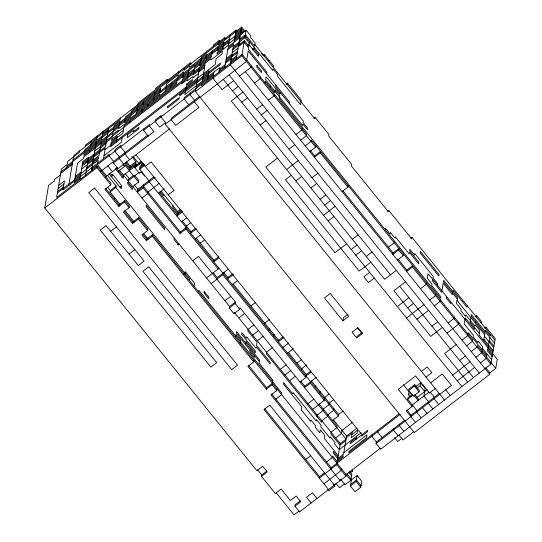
<?xml version="1.0" encoding="UTF-8"?>
<svg xmlns="http://www.w3.org/2000/svg" width="542" height="542" viewBox="0 0 542 542"><rect width="100%" height="100%" fill="white"/><g stroke="black" fill="none" stroke-linecap="round" stroke-linejoin="round"><path stroke-width="0.81" d="M380.328 448.241L346.189 474.609L345.938 476.113L299.563 511.933L294.95 506.221L300.749 501.743L296.135 496.032L290.336 500.51L281.115 489.087L275.322 493.559L261.488 476.425L267.281 471.953L262.674 466.242L256.874 470.713L44.749 207.999L48.57 185.391L54.363 180.92L54.62 179.409L60.419 174.93M66.47 168.948L66.978 165.933L101.76 139.07L102.526 134.552L108.319 130.073M68.699 185.567L73.793 155.432L120.168 119.613L120.426 118.109M79.593 150.954L79.335 152.458L67.743 161.414L67.235 164.429L61.436 168.908L56.592 197.539L97.174 166.198L111.008 183.332L110.751 184.836L104.958 189.314L118.793 206.448L124.585 201.97L124.843 200.465L129.45 206.177L129.199 207.681L123.4 212.159L132.621 223.582L138.42 219.103L138.677 217.599L147.898 229.022L147.641 230.526L141.848 235.004L146.455 240.716L152.255 236.237L152.512 234.733L350.803 480.32L345.003 484.792L340.396 479.081M79.782 179.626L82.838 161.543L88.637 157.065L85.582 175.154M84.627 150.994L84.877 149.49L224.002 42.039L222.728 49.573M85.392 146.475L85.643 144.971L224.767 37.52L225.79 38.787M89.403 152.546L89.654 151.042M90.419 146.516L90.934 143.508L96.727 139.03L97.235 136.015M91.185 141.997L91.442 140.493M91.374 170.676L96.219 142.045M44.749 207.999L96.916 167.702L97.174 166.198M100.995 143.589L101.252 142.085M102.777 133.041L103.034 131.537M103.481 158.704L105.263 148.156L82.079 166.069M107.811 133.088L105.521 146.652L82.33 164.558M108.068 131.584L108.576 128.569M113.61 128.61L112.844 133.129L83.861 155.52L84.112 154.009L118.894 127.146M113.861 127.106L114.118 125.595L119.918 121.117L119.403 124.132M116.347 142.214L117.37 136.191L111.571 140.669L111.828 139.159L123.42 130.202M118.129 131.665L118.386 130.161L112.587 134.64L112.079 137.654L94.687 151.083M119.152 125.642L118.644 128.657L176.611 83.881L176.868 82.377L124.694 122.668L125.71 116.645L160.493 89.782M169.517 128.867L117.987 168.664L113.38 162.952L113.63 161.448L109.023 155.737L109.274 154.226L62.899 190.046L64.43 181.001L58.631 185.479M110.995 176.794L112.282 175.798L112.54 174.287L121.76 185.71L121.252 188.724L108.956 173.494M120.324 204.707L110.073 192.01L110.331 190.506L116.13 186.028L107.418 175.242M122.146 137.743L121.381 142.261L103.989 155.69M110.073 192.01L115.873 187.532L116.13 186.028M118.42 172.464L118.678 170.96L124.477 166.482L124.728 164.971L138.562 182.105L132.763 186.583M114.43 199.232L114.687 197.722M129.728 122.716L129.978 121.205M131.001 115.182L130.744 116.686L113.353 130.121M131.252 113.671L131.767 110.656L160.75 88.271L159.985 92.79M116.117 167.783L123.291 176.672L123.034 178.176L115.351 168.657M118.793 206.448L119.044 204.944L124.843 200.465M136.286 113.718L136.543 112.208L159.727 94.301L159.477 95.805M136.794 110.704L138.068 103.17L190.242 62.872L191.265 64.146M129.342 170.683L129.592 169.179L135.392 164.7L136.415 165.974M125.751 162.593L129.85 167.674L130.107 166.164L135.9 161.685L131.801 156.611M141.577 112.255L142.085 109.24M142.851 104.721L143.359 101.706M142.072 171.435L139.49 173.426L134.883 167.715L135.392 164.7M129.85 167.674L135.649 163.196L135.9 161.685M148.156 136.089L143.549 130.378L143.799 128.874M147.627 106.266L147.878 104.762M149.409 95.717L149.667 94.213M154.036 176.712L148.881 180.689L139.66 169.267L140.168 166.252L143.393 163.765M134.883 167.715L140.676 163.237L140.934 161.733L142.986 164.267M138.562 182.105L138.82 180.601L134.721 175.527M332.497 420.477L338.296 415.999L149.226 181.834L149.484 180.33L137.885 189.28L137.377 192.295L143.176 187.817L143.684 184.808M132.621 223.582L132.878 222.078L138.677 217.599M153.42 101.794L154.185 97.269M154.443 95.765L154.951 92.75M155.459 89.735L155.717 88.231L167.309 79.274L168.332 80.541M165.269 91.327L165.527 89.823L188.711 71.917M165.777 88.319L166.543 83.793L178.142 74.843L177.884 76.347L183.684 71.869L182.661 77.899L211.644 55.514L211.394 57.018L199.795 65.975L200.052 64.471M167.058 80.785L167.309 79.274M171.069 86.855L171.834 82.33M265.153 82.824L265.404 81.32L274.631 92.743L275.14 89.728L279.753 95.439L279.238 98.454L440.639 298.344L440.897 296.84L431.676 285.417L431.927 283.913L427.32 278.202L428.085 273.676L497.251 359.346L495.727 368.391L489.927 372.869L489.67 374.373L414.312 432.577L165.296 124.165L165.547 122.661L160.94 116.95L161.191 115.439L155.398 119.918L155.141 121.428L159.755 127.14L165.547 122.661M146.455 240.716L146.97 237.701M177.119 80.866L177.627 77.858M178.393 73.333L178.65 71.829M181.895 82.418L181.645 83.929L187.437 79.45L187.186 80.954L192.979 76.476L192.728 77.987L198.521 73.509M182.153 80.914L182.41 79.403L194.002 70.453M184.192 68.854L183.934 70.365L189.734 65.887L189.476 67.391L206.868 53.963L206.102 58.482M163.826 194.449L163.569 195.953L159.985 191.516M186.163 86.984L184.89 94.518L219.673 67.655L218.907 72.174M187.695 77.94L188.968 70.406M189.985 64.383L190.242 62.872M190.174 93.055L189.924 94.565L194.531 100.277L194.28 101.781L198.894 107.492L175.703 125.398L171.089 119.687L171.347 118.183L199.686 96.293M194.253 68.942L193.237 74.972L204.829 66.016M194.768 65.928L194.51 67.438L240.885 31.619L242.423 33.523M173.047 205.872L172.796 207.376L178.426 214.361M444.481 400.003L195.466 91.591L199.544 67.479M200.31 62.96L201.326 56.93L236.109 30.067L237.132 31.341M181.658 211.116L177.153 214.598L176.895 216.102L182.695 211.624M180.235 209.591L177.661 211.583L177.403 213.087L181.272 210.106M174.267 237.985L174.016 239.496L178.623 245.208L178.88 243.697L177.593 244.693M201.773 84.098L201.516 85.609L242.091 54.268L306.657 134.226L306.399 135.73L300.6 140.209M202.281 81.09L205.086 64.512L100.744 145.1L98.956 155.649L81.564 169.077M205.337 63.008L205.594 61.497M180.066 233.507L180.323 232.003L186.116 227.525L185.865 229.036L180.066 233.507L143.176 187.817M207.566 79.627L208.589 73.597M208.839 72.093L209.097 70.582L203.297 75.06M211.902 54.004L212.41 50.995M213.175 46.47L213.433 44.966L219.225 40.487L220.248 41.754M213.873 72.133L212.857 78.163L222.078 89.586L233.67 80.629M218.209 46.517L217.444 51.036L229.036 42.08M219.225 40.487L218.46 45.006L241.651 27.1L245.235 31.544M195.493 228.25L190.987 231.732L190.73 233.236L196.529 228.758M224.517 39.024L224.767 37.52M184.788 274.713L185.303 271.698L194.524 283.12L194.016 286.135M224.706 67.703L228.019 48.109L233.812 43.631L230.248 64.728L479.263 373.14M230.309 34.546L228.27 46.605L239.869 37.649M189.402 280.424L189.659 278.913L115.873 187.532M234.069 42.127L236.109 30.067M236.298 58.746L241.651 27.1M198.623 291.847L198.88 290.336L281.887 393.14L281.63 394.651L275.837 399.122M195.466 91.591L241.84 55.779L244.388 40.704L249.002 46.416L249.252 44.911L258.48 56.334L258.73 54.823L254.123 49.112L254.374 47.608L252.443 49.098M233.304 46.646L244.896 37.689L246.17 30.156L250.783 35.867L250.526 37.378L255.14 43.089L254.632 46.104L245.411 34.681L239.611 39.153M247.579 44.898L249.51 43.401L249.767 41.897M218.548 256.806L214.043 260.289L213.785 261.793L218.941 257.816M251.319 65.69L251.061 67.201L239.469 76.151M206.549 277.965L218.141 269.015L218.399 267.504M211.163 283.676L222.755 274.726L223.013 273.215M260.539 77.113L260.282 78.624L254.489 83.095M264.11 56.016L264.361 54.512L273.588 65.934L273.331 67.438M232.382 273.94L227.877 277.423L227.62 278.927L233.419 274.448M266.678 73.787L266.935 72.276L248.487 49.43L248.744 47.926L244.13 42.215L238.338 46.693M268.717 61.727L268.974 60.223M324.733 472.638L319.577 476.614L319.326 478.119L336.711 464.69L340.281 443.593L346.081 439.115L240.018 307.754L239.76 309.265L233.961 313.743L229.354 308.032L229.605 306.521L235.404 302.043L198.514 256.352L192.715 260.831M270.018 87.032L270.275 85.521M229.354 308.032L235.147 303.554L235.404 302.043M274.374 94.247L274.117 95.751L268.324 100.229M275.905 85.209L275.648 86.713L303.317 120.981L303.066 122.485L307.673 128.197L307.422 129.707L302.809 123.996L302.551 125.5L265.661 79.809L266.169 76.795L280.004 93.929L280.261 92.425M235.519 337.537L236.027 334.522L240.634 340.234L240.126 343.249M287.165 84.572L287.423 83.068L301.257 100.202L300.492 104.721L277.436 76.165L277.687 74.66L273.073 68.949L272.822 70.453L245.153 36.185L239.354 40.664M245.506 344.434L246.014 341.426L255.235 352.849L255.492 351.338L241.657 334.204L241.915 332.7L246.522 338.411L246.779 336.9L256 348.323L256.258 346.819L270.092 363.953L270.343 362.442L256.508 345.308L257.023 342.3L247.796 330.877L248.053 329.367L253.852 324.888M289.482 103.847L289.74 102.336L248.236 50.941L246.454 61.49L165.296 124.165M250.113 350.146L249.862 351.656L254.469 357.368L254.726 355.857M259.34 361.568L236.278 333.012L236.536 331.508L259.591 360.064L259.083 363.079L272.917 380.213L272.152 384.732L266.359 389.21L247.911 366.365L253.71 361.887L253.961 360.383M264.516 324.617L264.767 323.113L269.279 319.631M302.043 128.515L301.786 130.019L295.993 134.497M269.123 330.329L269.381 328.825M273.737 336.04L273.988 334.536M266.359 389.21L266.61 387.699L272.409 383.228M494.934 340.071L411.934 237.274L411.676 238.778L388.621 210.221L388.363 211.726L351.473 166.035L351.724 164.531L328.669 135.974L328.926 134.47L315.092 117.336L314.834 118.84L254.882 44.593M283.114 336.765L278.602 340.247L278.344 341.751L284.143 337.273M309.828 151.631L315.62 147.153L315.878 145.649M314.692 155.839L314.435 157.343L320.234 152.864L320.491 151.36L314.692 155.839L310.078 150.127M261.488 476.425L261.739 474.921L266.894 470.944M340.139 480.591L270.966 394.922L276.766 390.443L277.023 388.939M301.406 370.308L301.657 368.804L306.813 364.82M299.963 382.002L305.763 377.523L306.271 374.515L310.783 371.033M316.426 377.252L304.828 386.209L304.577 387.713L310.37 383.235L310.627 381.731M342.104 191.611L347.903 187.132L348.16 185.628M294.95 506.221L295.207 504.71L300.356 500.733M315.241 387.442L315.491 385.938M319.848 393.153L320.105 391.649M316.968 416.541L317.226 415.036L323.018 410.558L323.276 409.054L329.075 404.576L329.326 403.072L333.838 399.589M312.612 409.325L324.204 400.369L324.719 397.361L329.224 393.878M342.903 320.817L348.696 316.338L330.254 293.493L324.455 297.971L342.903 320.817L343.411 317.802L347.917 314.319M333.94 408.783L333.682 410.287L327.89 414.766L327.632 416.27L321.84 420.748L321.582 422.252L266.244 353.723L266.501 352.212L272.294 347.734M338.296 415.999L338.554 414.494L343.059 411.012M330.918 469.169L331.169 467.658L400.091 414.434M356.738 337.951L362.53 333.472L357.923 327.761L352.124 332.239L356.738 337.951L356.988 336.447L362.144 332.463M327.863 489.419L328.892 490.693L334.685 486.215L334.942 484.704M356.893 428.146L346.589 436.1L343.533 454.182L337.734 458.661L333.12 452.949L333.377 451.445L337.991 457.157M341.582 468.898L341.325 470.402L323.933 483.83M385.308 229.808L385.558 228.304L390.172 234.015L390.423 232.511L395.037 238.223L395.294 236.712L409.129 253.846L409.379 252.342L418.607 263.764L418.858 262.253L409.637 250.831L409.894 249.327L414.501 255.038L414.759 253.527L433.2 276.373L432.95 277.883L437.557 283.595L437.306 285.099M352.388 431.622L352.131 433.133L346.331 437.611M356.141 439.203L356.656 436.188M350.803 480.32L351.826 474.291L349.258 471.113M350.403 472.766L352.334 471.276L352.585 469.772M350.383 485.984L351.399 479.955L357.198 475.483L361.812 481.194L360.789 487.217L354.996 491.696L350.383 485.984L356.182 481.506L357.198 475.483M394.529 241.231L394.271 242.741L388.478 247.22M393.086 252.931L392.835 254.435L398.627 249.957L398.885 248.453L393.086 252.931L342.876 190.737M372.002 434.813L371.751 436.324L376.365 442.035L376.107 443.539L380.721 449.25L490.856 364.183L495.192 338.567L485.971 327.144L484.683 328.14M397.442 260.146L403.241 255.668L403.499 254.164M377.801 430.334L377.544 431.845L382.157 437.557M406.92 270.065L406.669 271.569L412.462 267.091L412.719 265.587L406.92 270.065L398.214 259.272M393.749 428.6L393.499 430.104L398.106 435.815M399.549 424.122L399.291 425.633L403.905 431.344M426.554 282.721L426.297 284.225L420.504 288.703M408.648 390.586L408.905 389.081L414.698 384.603L419.312 390.315L419.054 391.825L413.261 396.297L408.648 390.586L414.447 386.114L414.698 384.603M421.297 417.909L416.683 412.198L416.94 410.694L407.719 399.271L407.97 397.76L412.482 394.278M410.016 396.649L408.478 394.745L408.993 391.737L403.356 384.752M432.692 279.387L432.441 280.898L441.662 292.321L443.193 283.276L452.414 294.699L452.672 293.195M415.497 422.387L406.276 410.965L412.076 406.486L412.327 404.982L429.074 392.049M410.89 416.676L411.141 415.172L439.481 393.282M416.852 388.282L420.077 385.796L420.585 382.781L425.199 388.492L423.919 396.026L428.532 401.737L428.282 403.248L432.889 408.959M435.775 294.143L435.524 295.647L429.725 300.126M440.389 299.855L440.131 301.359L434.338 305.837M422.74 406.215L422.482 407.719L427.096 413.431M446.527 296.521L446.276 298.032L450.883 303.744L451.14 302.233M452.922 291.684L453.18 290.18L467.014 307.314L467.265 305.803M454.223 316.989L453.966 318.493L448.173 322.971M458.83 322.7L458.579 324.204L446.987 333.161M470.863 317.544L470.097 322.063L479.318 333.486M474.704 327.774L474.453 329.285L465.226 317.863L464.209 323.892L473.43 335.315L473.18 336.819L477.787 342.53L478.044 341.026L482.658 346.738L482.143 349.746M475.469 323.256L475.727 321.752M476.493 317.226L476.743 315.722L481.357 321.433L481.1 322.937M481.892 351.257L481.635 352.761L475.835 357.239M483.674 340.708L484.948 333.174L471.113 316.04L471.371 314.529L494.426 343.086M485.205 331.663L485.456 330.159L490.07 335.871L490.327 334.36M485.713 328.648L485.971 327.144M487.014 353.953L486.249 358.472L480.449 362.95M489.812 337.375L487.522 350.938L492.136 356.65M235.601 33.082L241.393 28.604L243.954 31.782M73.028 159.951L229.544 39.071M235.343 34.593L241.143 30.115L243.189 32.656M60.928 171.916L72.52 162.966M234.835 37.608L240.628 33.13L241.657 34.397M60.67 173.426L72.269 164.47M222.986 48.069L217.186 52.54L216.935 54.051L228.528 45.094M228.785 43.59L246.17 30.156M106.794 139.118L83.603 157.024L83.353 158.528L77.553 163.006L74.24 182.6L80.04 178.122M234.327 40.616L240.12 36.145M100.229 148.115L106.029 143.637M198.778 72.005L204.578 67.526M227.762 49.613L233.561 45.142M82.587 163.054L99.979 149.619M233.046 48.157L238.846 43.678L239.869 44.945M111.063 143.677L116.855 139.206M232.796 49.661L244.388 40.704M87.621 163.095L93.414 158.616M105.006 149.667L215.147 64.6L216.17 58.57L221.963 54.092L222.477 51.077L210.879 60.033L211.136 58.529L124.186 125.683L122.912 133.217L111.313 142.173L110.548 146.692L197.505 79.538M232.288 52.676L238.08 48.197M58.123 188.494L63.922 184.016M92.906 161.631L98.705 157.153L98.448 158.664L86.855 167.613M226.231 58.658L232.03 54.18M75.257 176.57L81.056 172.092M225.98 60.162L237.572 51.212M57.615 191.509L63.414 187.031M75.006 178.074L98.19 160.168L97.425 164.687L106.652 176.109M202.539 79.579L208.331 75.101M225.723 61.673L237.315 52.716M57.357 193.013L80.548 175.107M225.465 63.177L231.265 58.699M247.965 45.907L249.252 44.911M196.231 87.072L213.623 73.637M219.415 69.166L225.215 64.688M231.007 60.209L236.807 55.731M213.365 75.148L184.382 97.533L184.124 99.037L188.738 104.748M219.164 70.67L224.957 66.192M230.757 61.713L236.549 57.242M143.549 130.378L195.716 90.087M252.829 50.108L254.123 49.112M100.751 171.394L147.77 135.08M113.38 162.952L153.955 131.611L149.341 125.9L149.599 124.396L91.632 169.165L92.655 170.439M257.443 55.819L258.73 54.823M105.365 177.105L117.6 167.654M263.073 55.508L264.361 54.512M232.484 90.819L238.284 86.341M123.542 175.161L140.934 161.733M121.997 177.668L123.291 176.672M139.917 167.763L144.423 164.28M139.66 169.267L144.816 165.29M145.202 166.299L151.001 161.821L174.057 190.377L168.257 194.856M133.562 175.384L128.407 179.368L128.156 180.872L139.104 172.417M119.829 187.207L121.76 185.71M242.897 92.052L231.298 101.008L461.872 386.568M241.712 102.242L247.504 97.763M137.634 190.791L155.026 177.356M286.135 84.064L287.423 83.068M158.989 183.569L148.041 192.024L147.783 193.528L141.99 198.006M256.732 109.186L262.524 104.708M158.447 193.257L164.246 188.779M110.622 231.305L116.422 226.827M261.339 114.897L267.138 110.419M260.153 125.087L265.953 120.609M152.512 234.733L146.713 239.212L142.614 234.13M129.071 254.151L134.863 249.672M313.804 118.325L315.092 117.336M181.509 221.813L186.658 217.837M186.373 226.021L190.879 222.538M277.416 158.122L265.824 167.071L334.997 252.741L346.589 243.792M289.008 149.165L294.807 144.687M305.214 145.92L311.013 141.442L311.264 139.938L472.665 339.834L472.414 341.338L466.615 345.816M195.344 238.947L200.493 234.971M286.637 169.544L298.236 160.588M200.208 243.155L204.713 239.672M291.25 175.256L285.451 179.727L359.238 271.108L370.83 262.159M295.864 180.967L301.657 176.489M183.758 274.198L185.046 273.202M312.063 177.722L317.863 173.244M310.884 187.911L316.677 183.433M228.162 269.238L217.213 277.694L213.114 272.619M320.105 199.334L325.898 194.856M324.719 205.045L330.512 200.567M232.233 284.638L237.382 280.661M323.533 215.235L335.125 206.278M328.14 220.946L333.94 216.468M224.998 300.81L230.79 296.332M250.932 305.979L255.445 302.497M238.832 317.944L244.625 313.466M387.327 211.217L388.621 210.221M352.381 239.313L358.181 234.835M351.196 249.496L356.995 245.025M355.809 255.207L361.609 250.736M252.667 335.078L258.459 330.6M366.216 256.447L372.015 251.969M257.274 340.789L263.073 336.311M410.64 238.263L411.934 237.274M369.644 272.341L363.851 276.82L368.458 282.531L374.258 278.053M282.958 347.463L288.757 342.984M287.572 353.174L293.364 348.696M396.256 270.336L384.664 279.293L223.263 79.396M280.336 369.346L286.129 364.868M297.05 363.093L301.555 359.61M405.484 281.759L393.885 290.715L430.782 336.406L442.374 327.449M284.943 375.057L290.742 370.579M289.557 380.769L295.356 376.29M306.013 376.019L311.169 372.042M397.313 306.609L408.905 297.66M407.719 307.849L413.519 303.371M406.534 318.032L423.925 304.604M416.947 319.272L428.539 310.315M308.005 403.614L313.798 399.136M431.967 326.216L437.76 321.738M475.456 316.718L476.743 315.722M352.28 422.435L341.975 430.389L341.467 433.404L335.667 437.882M305.742 459.481L310.898 455.504M421.425 371.446L427.225 366.968L431.832 372.679L426.039 377.157M456.208 344.583L444.616 353.54L467.671 382.096M462.008 340.105L467.8 335.627L468.308 332.612L486.757 355.457M415.429 386.758L420.585 382.781M345.823 440.626L340.03 445.097L330.803 433.675L331.06 432.17L336.853 427.692L337.11 426.188L319.177 403.973M408.478 394.745L411.06 392.76M361.162 432.706L339.265 449.623L334.651 443.912L334.909 442.401L330.295 436.689L330.037 438.2L320.817 426.778L321.074 425.267L316.46 419.555L316.203 421.066L293.147 392.51L292.89 394.014L283.669 382.591L283.419 384.102L301.86 406.947L301.352 409.955L310.573 421.378L310.83 419.874L315.444 425.585L315.187 427.089L319.8 432.801L320.308 429.792L324.915 435.504L324.407 438.512L338.242 455.646M356.399 437.699L350.599 442.17L350.349 443.681L367.74 430.246L367.483 431.757L361.683 436.235L361.941 434.725L135.981 154.876M326.562 461.947L332.354 457.475L332.612 455.964L337.226 461.676L343.018 457.197L343.276 455.693L337.476 460.172M407.719 399.271L412.868 395.287M430.646 382.869L442.245 373.912L451.466 385.335L376.107 443.539M459.636 360.484L465.429 356.006M471.228 351.528L477.021 347.049L477.278 345.545L495.727 368.391M343.784 452.678L366.975 434.772L366.46 437.787L349.075 451.215L348.818 452.719L399.054 413.919M416.961 397.476L427.265 389.515M435.26 388.58L429.46 393.058L415.633 375.924L398.241 389.352L412.076 406.486M452.651 375.145L470.043 361.717M376.365 442.035L404.705 420.145M457.265 380.857L474.656 367.429M299.17 510.923L294.021 514.9L276.088 492.692M402.198 438.004L397.686 441.486L394.617 437.679M344.617 483.782L339.461 487.766L335.877 483.322M413.925 431.567L402.977 440.023L398.878 434.948M350.64 484.48L356.433 480.002L361.047 485.713M261.38 53.353L262.917 55.257M457.279 298.906L443.444 281.772L443.702 280.261L457.536 297.395L456.513 303.425L461.127 309.136L460.869 310.641L465.483 316.352L465.741 314.848L474.961 326.27L475.219 324.766L479.826 330.478L479.06 334.997L492.895 352.131M244.896 37.689L249.51 43.401M457.028 300.41L484.697 334.678M489.304 340.39L493.918 346.101M484.44 336.189L493.66 347.612M483.931 339.197L493.152 350.62M487.78 349.434L492.387 355.146M239.103 42.168L240.641 44.071M482.4 348.242L491.621 359.664M241.84 55.779L315.62 147.153M320.234 152.864L347.903 187.132M398.627 249.957L403.241 255.668M412.462 267.091L490.856 364.183M485.828 367.788L489.927 372.869M245.269 71.673L489.67 374.373M229.063 74.918L390.464 274.814M399.684 286.237L473.471 377.618M445.666 389.813L450.28 395.524M430.233 392.184L434.332 397.259L434.074 398.77L438.688 404.481M420.077 385.796L424.684 391.507M414.447 386.114L419.054 391.825M414.793 394.556L418.377 398.993L418.126 400.504L414.027 395.43M357.239 327.639L361.853 333.35M407.042 410.091L411.141 415.172M140.676 163.237L142.214 165.141M133.081 156.374L139.233 163.989M161.265 191.279L177.661 211.583M135.649 163.196L137.187 165.1M159.219 192.383L177.153 214.598M182.275 220.94L190.987 231.732M196.109 238.073L214.043 260.289M223.778 272.341L227.877 277.423M232.999 283.764L278.602 340.247M288.337 352.3L306.271 374.515M311.393 380.857L338.554 414.494M141.028 171.685L144.612 176.123M185.865 229.036L218.141 269.015M222.755 274.726L305.763 377.523M310.37 383.235L324.204 400.369M129.585 159.714L124.972 154.003L125.229 152.492L120.615 146.78L120.873 145.276L115.073 149.755L114.816 151.259L119.43 156.97L119.172 158.474L123.786 164.185M126.516 161.726L130.107 166.164M333.269 419.603L346.589 436.1M124.985 163.467L129.592 169.179M143.427 186.312L180.323 232.003M300.729 381.128L304.828 386.209M122.939 164.578L124.477 166.482M235.147 303.554L239.76 309.265M125.08 173.42L129.687 179.131M134.301 184.842L137.885 189.28M119.443 170.086L229.605 306.521M234.219 312.233L340.281 443.593M107.838 165.927L112.445 171.638M351.311 470.009L352.334 471.276M110.229 173.257L112.282 175.798M349.007 472.624L351.568 475.795M356.182 481.506L360.789 487.217M346.961 473.735L351.06 478.81M96.916 167.702L110.751 184.836M124.585 201.97L129.199 207.681M138.42 219.103L147.641 230.526M152.255 236.237L253.71 361.887M272.152 384.732L276.766 390.443M336.711 464.69L345.938 476.113M107.77 187.329L110.331 190.506M124.938 210.418L134.159 221.841M143.379 233.263L147.993 238.975M105.724 188.44L119.044 204.944M124.165 211.285L132.878 222.078M248.676 365.491L266.61 387.699M271.738 394.048L331.169 467.658M334.346 485.07L269.78 405.111L263.988 409.589L328.547 489.541M333.662 484.948L334.685 486.215M264.753 408.715L319.577 476.614M316.955 498.498L312.341 492.786L306.542 497.265L311.155 502.976M257.64 469.846L261.739 474.921M127.688 134.768L127.174 137.783L138.772 128.827L139.023 127.323L133.23 131.801L133.481 130.29L127.688 134.768M127.898 182.383L127.648 183.887L132.255 189.598L132.512 188.094L127.898 182.383M146.347 205.228L146.089 206.732L164.538 229.578L164.788 228.074L146.347 205.228M167.756 106.442L167.498 107.953L179.09 98.996L179.348 97.492L167.756 106.442M179.856 94.477L179.605 95.981L220.181 64.64L220.438 63.136L179.856 94.477M186.672 83.969L186.421 85.48L192.214 81.002L192.471 79.491L186.672 83.969M204.253 291.528L204.002 293.032L208.609 298.744L208.866 297.24L204.253 291.528M256.949 65.372L256.691 66.883L261.305 72.594L261.562 71.083L256.949 65.372M351.873 434.637L351.365 437.651L357.164 433.173L357.673 430.165L351.873 434.637M420.646 251.705L420.389 253.216L438.837 276.061L439.088 274.55L420.646 251.705M94.545 188.081L88.752 192.559L144.091 261.095L138.291 265.573L106.008 225.594L100.216 230.065L210.885 367.137L216.685 362.659L142.905 271.285L148.698 266.806L231.705 369.61L237.504 365.132L94.545 188.081"/></g></svg>
